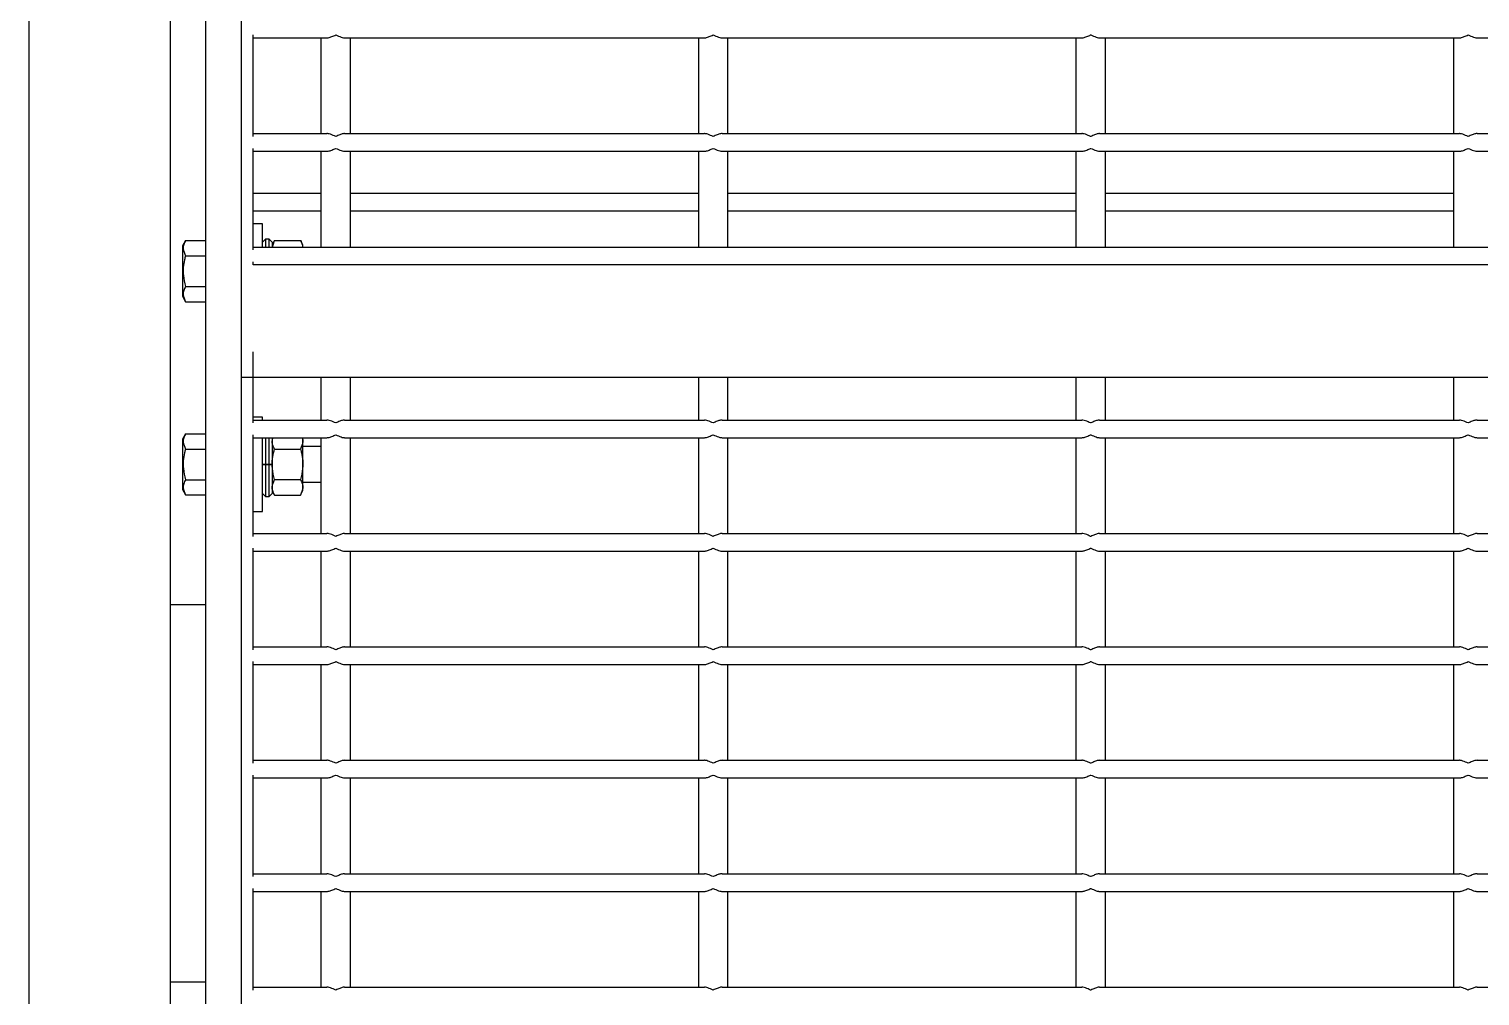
# Model space of a CAD drawing. Header units: millimetres. Extents: x 1293 to 41893, y 1011 to 26911.
# Drawn here: x 13086.5 to 13346.9, y 12142.1 to 12315.6 of the extents above; entities that cross this region are included whole.
import ezdxf

# ---------------------------------------------------------------- set-up
doc = ezdxf.new("R2010")
doc.units = ezdxf.units.MM
doc.header["$LTSCALE"] = 50

msp = doc.modelspace()

# ---------------------------------------------------------------- linework, layer by layer
at = {"color": 7, "linetype": 'Continuous', "lineweight": 25}
for p, q in [((13118.2601497, 11156.0549012), (13118.2601497, 13206.5065398)), ((13124.6101497, 11156.0549012), (13124.6101497, 13206.5065398)), ((13086.5101497, 11155.9260983), (13086.5101497, 13202.969236)), ((13111.9101497, 11155.9260983), (13111.9101497, 13202.969236)), ((13126.7301497, 12296.3462633), (13126.7301497, 12314.5895967)), ((13126.7301497, 12314.06043), (13139.9593163, 12314.06043)), ((13138.900983, 12314.06043), (13138.900983, 12296.87543)), ((13143.1343163, 12314.06043), (13207.6926497, 12314.06043)), ((13144.1926497, 12296.87543), (13144.1926497, 12314.06043)), ((13206.6343163, 12314.06043), (13206.6343163, 12296.87543)), ((13210.8676497, 12314.06043), (13275.425983, 12314.06043)), ((13211.925983, 12296.87543), (13211.925983, 12314.06043)), ((13274.3676497, 12314.06043), (13274.3676497, 12296.87543)), ((13278.600983, 12314.06043), (13343.1593163, 12314.06043)), ((13279.6593163, 12296.87543), (13279.6593163, 12314.06043)), ((13342.100983, 12314.06043), (13342.100983, 12296.87543)), ((13346.3343163, 12314.06043), (13410.8926497, 12314.06043)), ((13126.7301497, 12296.87543), (13139.9593163, 12296.87543)), ((13143.1343163, 12296.87543), (13207.6926497, 12296.87543)), ((13210.8676497, 12296.87543), (13275.425983, 12296.87543)), ((13278.600983, 12296.87543), (13343.1593163, 12296.87543)), ((13346.3343163, 12296.87543), (13410.8926497, 12296.87543)), ((13126.7301497, 12275.9862633), (13126.7301497, 12294.2295967)), ((13126.7301497, 12293.70043), (13139.9593163, 12293.70043)), ((13138.900983, 12293.70043), (13138.900983, 12276.51543)), ((13143.1343163, 12293.70043), (13207.6926497, 12293.70043)), ((13144.1926497, 12276.51543), (13144.1926497, 12293.70043)), ((13206.6343163, 12293.70043), (13206.6343163, 12276.51543)), ((13210.8676497, 12293.70043), (13275.425983, 12293.70043)), ((13211.925983, 12276.51543), (13211.925983, 12293.70043)), ((13274.3676497, 12293.70043), (13274.3676497, 12276.51543)), ((13278.600983, 12293.70043), (13343.1593163, 12293.70043)), ((13279.6593163, 12276.51543), (13279.6593163, 12293.70043)), ((13342.100983, 12293.70043), (13342.100983, 12276.51543)), ((13346.3343163, 12293.70043), (13410.8926497, 12293.70043)), ((13126.7301497, 12286.1865414), (13138.900983, 12286.1865414)), ((13144.1926497, 12286.1865414), (13206.6343163, 12286.1865414)), ((13211.925983, 12286.1865414), (13274.3676497, 12286.1865414)), ((13279.6593163, 12286.1865414), (13342.100983, 12286.1865414)), ((13126.7301497, 12283.0115414), (13138.900983, 12283.0115414)), ((13144.1926497, 12283.0115414), (13206.6343163, 12283.0115414)), ((13211.925983, 12283.0115414), (13274.3676497, 12283.0115414)), ((13279.6593163, 12283.0115414), (13342.100983, 12283.0115414)), ((13128.4201497, 12280.6487633), (13126.7301497, 12280.6487633)), ((13128.4201497, 12276.51543), (13128.4201497, 12280.6487633)), ((13114.5938513, 12277.681358), (13114.0268163, 12276.6992246)), ((13114.0268163, 12276.6992246), (13114.0268163, 12267.6649687)), ((13114.5938513, 12277.681358), (13118.2601497, 12277.681358)), ((13126.7301497, 12276.51543), (13630.4968163, 12276.51543)), ((13128.9493163, 12277.93543), (13128.4201497, 12277.4062633)), ((13129.5843163, 12277.93543), (13128.9493163, 12277.93543)), ((13128.9493163, 12277.93543), (13128.9493163, 12276.51543)), ((13130.113483, 12277.4062633), (13129.5843163, 12277.93543)), ((13129.5843163, 12276.51543), (13129.5843163, 12277.93543)), ((13130.5660802, 12277.68543), (13130.113483, 12276.9015087)), ((13130.113483, 12277.4062633), (13130.113483, 12276.51543)), ((13130.1780255, 12276.51543), (13130.5660802, 12277.68543)), ((13130.5660802, 12277.68543), (13135.2171358, 12277.68543)), ((13135.669733, 12276.9015087), (13135.2171358, 12277.68543)), ((13135.669733, 12276.51543), (13135.669733, 12276.9015087)), ((13114.5938513, 12274.9317273), (13118.2601497, 12274.9317273)), ((13126.7301497, 12273.34043), (13126.7301497, 12273.8695967)), ((13630.4968163, 12273.34043), (13126.7301497, 12273.34043)), ((13114.5938513, 12269.432466), (13118.2601497, 12269.432466)), ((13114.0268163, 12267.6649687), (13114.5938513, 12266.6828353)), ((13114.5938513, 12266.6828353), (13118.2601497, 12266.6828353)), ((13126.7301497, 12244.9373747), (13126.7301497, 12257.68343)), ((13124.6101497, 12253.1287633), (13632.6168163, 12253.1287633)), ((13138.900983, 12253.1287633), (13138.900983, 12245.4665414)), ((13144.1926497, 12245.4665414), (13144.1926497, 12253.1287633)), ((13206.6343163, 12253.1287633), (13206.6343163, 12245.4665414)), ((13211.925983, 12245.4665414), (13211.925983, 12253.1287633)), ((13274.3676497, 12253.1287633), (13274.3676497, 12245.4665414)), ((13279.6593163, 12245.4665414), (13279.6593163, 12253.1287633)), ((13342.100983, 12253.1287633), (13342.100983, 12245.4665414)), ((13128.4201497, 12245.973208), (13126.7301497, 12245.973208)), ((13126.7301497, 12245.4665414), (13139.9593163, 12245.4665414)), ((13128.4201497, 12245.4665414), (13128.4201497, 12245.973208)), ((13143.1343163, 12245.4665414), (13207.6926497, 12245.4665414)), ((13210.8676497, 12245.4665414), (13275.425983, 12245.4665414)), ((13278.600983, 12245.4665414), (13343.1593163, 12245.4665414)), ((13346.3343163, 12245.4665414), (13410.8926497, 12245.4665414)), ((13114.5938513, 12243.0058027), (13114.0268163, 12242.0236694)), ((13114.0268163, 12242.0236694), (13114.0268163, 12232.9894134)), ((13114.5938513, 12243.0058027), (13118.2601497, 12243.0058027)), ((13126.7301497, 12224.5773747), (13126.7301497, 12242.820708)), ((13126.7301497, 12242.2915414), (13139.9593163, 12242.2915414)), ((13128.4201497, 12229.0398747), (13128.4201497, 12242.2915414)), ((13128.9493163, 12242.2915414), (13128.9493163, 12237.5065414)), ((13129.5843163, 12237.5065414), (13129.5843163, 12242.2915414)), ((13130.1513503, 12242.2915414), (13130.113483, 12242.2259534)), ((13130.113483, 12242.2915414), (13130.113483, 12237.5065414)), ((13135.669733, 12242.2259534), (13135.6318657, 12242.2915414)), ((13135.669733, 12232.7871294), (13135.669733, 12242.2259534)), ((13138.900983, 12242.2915414), (13138.900983, 12225.1065414)), ((13143.1343163, 12242.2915414), (13207.6926497, 12242.2915414)), ((13144.1926497, 12225.1065414), (13144.1926497, 12242.2915414)), ((13206.6343163, 12242.2915414), (13206.6343163, 12225.1065414)), ((13210.8676497, 12242.2915414), (13275.425983, 12242.2915414)), ((13211.925983, 12225.1065414), (13211.925983, 12242.2915414)), ((13274.3676497, 12242.2915414), (13274.3676497, 12225.1065414)), ((13278.600983, 12242.2915414), (13343.1593163, 12242.2915414)), ((13279.6593163, 12225.1065414), (13279.6593163, 12242.2915414)), ((13342.100983, 12242.2915414), (13342.100983, 12225.1065414)), ((13346.3343163, 12242.2915414), (13410.8926497, 12242.2915414)), ((13114.5938513, 12240.256172), (13118.2601497, 12240.256172)), ((13130.562557, 12240.252109), (13135.220659, 12240.252109)), ((13138.900983, 12240.6815414), (13135.669733, 12240.6815414)), ((13130.113483, 12237.5065414), (13128.4201497, 12237.5065414)), ((13128.9493163, 12237.4804521), (13128.4201497, 12237.4762855)), ((13128.4201497, 12237.4654062), (13128.9493163, 12237.4612395)), ((13128.9493163, 12237.4804521), (13129.5843163, 12237.4804521)), ((13128.9493163, 12237.4612395), (13128.9493163, 12231.753208)), ((13129.5843163, 12237.4612395), (13128.9493163, 12237.4612395)), ((13130.113483, 12237.4762855), (13129.5843163, 12237.4804521)), ((13129.5843163, 12237.4612395), (13130.113483, 12237.4654062)), ((13129.5843163, 12231.753208), (13129.5843163, 12237.4612395)), ((13130.113483, 12237.4693806), (13130.113483, 12232.2823747)), ((13114.5938513, 12234.7569107), (13118.2601497, 12234.7569107)), ((13130.562557, 12234.7609737), (13135.220659, 12234.7609737)), ((13135.669733, 12234.3315414), (13138.900983, 12234.3315414)), ((13114.0268163, 12232.9894134), (13114.5938513, 12232.0072801)), ((13114.5938513, 12232.0072801), (13118.2601497, 12232.0072801)), ((13128.4201497, 12232.2823747), (13128.9493163, 12231.753208)), ((13128.9493163, 12231.753208), (13129.5843163, 12231.753208)), ((13129.5843163, 12231.753208), (13130.113483, 12232.2823747)), ((13130.113483, 12232.7871294), (13130.5660802, 12232.003208)), ((13130.5660802, 12232.003208), (13135.2171358, 12232.003208)), ((13135.2171358, 12232.003208), (13135.669733, 12232.7871294)), ((13126.7301497, 12229.0398747), (13128.4201497, 12229.0398747)), ((13126.7301497, 12225.1065414), (13139.9593163, 12225.1065414)), ((13143.1343163, 12225.1065414), (13207.6926497, 12225.1065414)), ((13210.8676497, 12225.1065414), (13275.425983, 12225.1065414)), ((13278.600983, 12225.1065414), (13343.1593163, 12225.1065414)), ((13346.3343163, 12225.1065414), (13410.8926497, 12225.1065414)), ((13126.7301497, 12204.2173747), (13126.7301497, 12222.460708)), ((13126.7301497, 12221.9315414), (13139.9593163, 12221.9315414)), ((13138.900983, 12221.9315414), (13138.900983, 12204.7465414)), ((13143.1343163, 12221.9315414), (13207.6926497, 12221.9315414)), ((13144.1926497, 12204.7465414), (13144.1926497, 12221.9315414)), ((13206.6343163, 12221.9315414), (13206.6343163, 12204.7465414)), ((13210.8676497, 12221.9315414), (13275.425983, 12221.9315414)), ((13211.925983, 12204.7465414), (13211.925983, 12221.9315414)), ((13274.3676497, 12221.9315414), (13274.3676497, 12204.7465414)), ((13278.600983, 12221.9315414), (13343.1593163, 12221.9315414)), ((13279.6593163, 12204.7465414), (13279.6593163, 12221.9315414)), ((13342.100983, 12221.9315414), (13342.100983, 12204.7465414)), ((13346.3343163, 12221.9315414), (13410.8926497, 12221.9315414)), ((13118.2601497, 12212.3065414), (13111.9101497, 12212.3065414)), ((13126.7301497, 12204.7465414), (13139.9593163, 12204.7465414)), ((13143.1343163, 12204.7465414), (13207.6926497, 12204.7465414)), ((13210.8676497, 12204.7465414), (13275.425983, 12204.7465414)), ((13278.600983, 12204.7465414), (13343.1593163, 12204.7465414)), ((13346.3343163, 12204.7465414), (13410.8926497, 12204.7465414)), ((13126.7301497, 12183.8573747), (13126.7301497, 12202.100708)), ((13126.7301497, 12201.5715414), (13139.9593163, 12201.5715414)), ((13138.900983, 12201.5715414), (13138.900983, 12184.3865414)), ((13143.1343163, 12201.5715414), (13207.6926497, 12201.5715414)), ((13144.1926497, 12184.3865414), (13144.1926497, 12201.5715414)), ((13206.6343163, 12201.5715414), (13206.6343163, 12184.3865414)), ((13210.8676497, 12201.5715414), (13275.425983, 12201.5715414)), ((13211.925983, 12184.3865414), (13211.925983, 12201.5715414)), ((13274.3676497, 12201.5715414), (13274.3676497, 12184.3865414)), ((13278.600983, 12201.5715414), (13343.1593163, 12201.5715414)), ((13279.6593163, 12184.3865414), (13279.6593163, 12201.5715414)), ((13342.100983, 12201.5715414), (13342.100983, 12184.3865414)), ((13346.3343163, 12201.5715414), (13410.8926497, 12201.5715414)), ((13126.7301497, 12184.3865414), (13139.9593163, 12184.3865414)), ((13143.1343163, 12184.3865414), (13207.6926497, 12184.3865414)), ((13210.8676497, 12184.3865414), (13275.425983, 12184.3865414)), ((13278.600983, 12184.3865414), (13343.1593163, 12184.3865414)), ((13346.3343163, 12184.3865414), (13410.8926497, 12184.3865414)), ((13126.7301497, 12163.4973747), (13126.7301497, 12181.740708)), ((13126.7301497, 12181.2115414), (13139.9593163, 12181.2115414)), ((13138.900983, 12181.2115414), (13138.900983, 12164.0265414)), ((13143.1343163, 12181.2115414), (13207.6926497, 12181.2115414)), ((13144.1926497, 12164.0265414), (13144.1926497, 12181.2115414)), ((13206.6343163, 12181.2115414), (13206.6343163, 12164.0265414)), ((13210.8676497, 12181.2115414), (13275.425983, 12181.2115414)), ((13211.925983, 12164.0265414), (13211.925983, 12181.2115414)), ((13274.3676497, 12181.2115414), (13274.3676497, 12164.0265414)), ((13278.600983, 12181.2115414), (13343.1593163, 12181.2115414)), ((13279.6593163, 12164.0265414), (13279.6593163, 12181.2115414)), ((13342.100983, 12181.2115414), (13342.100983, 12164.0265414)), ((13346.3343163, 12181.2115414), (13410.8926497, 12181.2115414)), ((13126.7301497, 12164.0265414), (13139.9593163, 12164.0265414)), ((13143.1343163, 12164.0265414), (13207.6926497, 12164.0265414)), ((13210.8676497, 12164.0265414), (13275.425983, 12164.0265414)), ((13278.600983, 12164.0265414), (13343.1593163, 12164.0265414)), ((13346.3343163, 12164.0265414), (13410.8926497, 12164.0265414)), ((13126.7301497, 12143.1373747), (13126.7301497, 12161.380708)), ((13126.7301497, 12160.8515414), (13139.9593163, 12160.8515414)), ((13138.900983, 12160.8515414), (13138.900983, 12143.6665414)), ((13143.1343163, 12160.8515414), (13207.6926497, 12160.8515414)), ((13144.1926497, 12143.6665414), (13144.1926497, 12160.8515414)), ((13206.6343163, 12160.8515414), (13206.6343163, 12143.6665414)), ((13210.8676497, 12160.8515414), (13275.425983, 12160.8515414)), ((13211.925983, 12143.6665414), (13211.925983, 12160.8515414)), ((13274.3676497, 12160.8515414), (13274.3676497, 12143.6665414)), ((13278.600983, 12160.8515414), (13343.1593163, 12160.8515414)), ((13279.6593163, 12143.6665414), (13279.6593163, 12160.8515414)), ((13342.100983, 12160.8515414), (13342.100983, 12143.6665414)), ((13346.3343163, 12160.8515414), (13410.8926497, 12160.8515414)), ((13118.2601497, 12144.573208), (13111.9101497, 12144.573208)), ((13126.7301497, 12143.6665414), (13139.9593163, 12143.6665414)), ((13143.1343163, 12143.6665414), (13207.6926497, 12143.6665414)), ((13210.8676497, 12143.6665414), (13275.425983, 12143.6665414)), ((13278.600983, 12143.6665414), (13343.1593163, 12143.6665414)), ((13346.3343163, 12143.6665414), (13410.8926497, 12143.6665414))]:
    msp.add_line(p, q, dxfattribs=at)
for points, knots in [([(13139.9593163, 12314.06043), (13140.0438516, 12314.0669914), (13140.3210863, 12314.0885097), (13140.8561457, 12314.2833171), (13141.3074794, 12314.4825574), (13141.5442604, 12314.5884536), (13141.5468163, 12314.5895967)], [0, 0, 0, 0, 0.1723614537, 0.5652622383, 0.9953071929, 1, 1, 1, 1]), ([(13141.5468163, 12314.5895967), (13141.5493722, 12314.5884536), (13141.8693106, 12314.4453727), (13142.3448262, 12314.2331021), (13142.8674681, 12314.0767575), (13143.0682235, 12314.064474), (13143.1343163, 12314.06043)], [0, 0, 0, 0, 0.00469712726, 0.5879730072, 0.8643521995, 1, 1, 1, 1]), ([(13207.6926497, 12314.06043), (13207.7771849, 12314.0669914), (13208.0544196, 12314.0885097), (13208.5894791, 12314.2833171), (13209.0408128, 12314.4825574), (13209.2775937, 12314.5884536), (13209.2801497, 12314.5895967)], [0, 0, 0, 0, 0.1723614537, 0.5652622384, 0.9953071929, 1, 1, 1, 1]), ([(13209.2801497, 12314.5895967), (13209.2827055, 12314.5884536), (13209.6026439, 12314.4453727), (13210.0781596, 12314.2331021), (13210.6008014, 12314.0767575), (13210.8015568, 12314.064474), (13210.8676497, 12314.06043)], [0, 0, 0, 0, 0.0046971273, 0.5879730073, 0.8643521995, 1, 1, 1, 1]), ([(13275.425983, 12314.06043), (13275.5105182, 12314.0669914), (13275.787753, 12314.0885097), (13276.3228124, 12314.2833171), (13276.7741461, 12314.4825574), (13277.010927, 12314.5884536), (13277.013483, 12314.5895967)], [0, 0, 0, 0, 0.1723614537, 0.5652622384, 0.9953071929, 1, 1, 1, 1]), ([(13277.013483, 12314.5895967), (13277.0160389, 12314.5884536), (13277.3359773, 12314.4453727), (13277.8114929, 12314.2331021), (13278.3341348, 12314.0767575), (13278.5348902, 12314.064474), (13278.600983, 12314.06043)], [0, 0, 0, 0, 0.00469712726, 0.58797300735, 0.86435219951, 1, 1, 1, 1]), ([(13343.1593163, 12314.06043), (13343.2438516, 12314.0669914), (13343.5210863, 12314.0885097), (13344.0561457, 12314.2833171), (13344.5074794, 12314.4825574), (13344.7442604, 12314.5884536), (13344.7468163, 12314.5895967)], [0, 0, 0, 0, 0.1723614537, 0.5652622384, 0.9953071929, 1, 1, 1, 1]), ([(13344.7468163, 12314.5895967), (13344.7493722, 12314.5884536), (13345.0693106, 12314.4453727), (13345.5448262, 12314.2331021), (13346.0674681, 12314.0767575), (13346.2682235, 12314.064474), (13346.3343163, 12314.06043)], [0, 0, 0, 0, 0.0046971273, 0.5879730074, 0.8643521995, 1, 1, 1, 1]), ([(13141.5468163, 12296.3462633), (13141.5442604, 12296.3474064), (13141.2243221, 12296.4904872), (13140.7488064, 12296.7027579), (13140.2261645, 12296.8591025), (13140.0254092, 12296.871386), (13139.9593163, 12296.87543)], [0, 0, 0, 0, 0.0046971273, 0.5879730072, 0.8643521995, 1, 1, 1, 1]), ([(13143.1343163, 12296.87543), (13143.0497811, 12296.8688686), (13142.7725464, 12296.8473503), (13142.2374869, 12296.6525429), (13141.7861532, 12296.4533026), (13141.5493723, 12296.3474064), (13141.5468163, 12296.3462633)], [0, 0, 0, 0, 0.1723614537, 0.5652622383, 0.9953071929, 1, 1, 1, 1]), ([(13209.2801497, 12296.3462633), (13209.2775938, 12296.3474064), (13208.9576554, 12296.4904872), (13208.4821398, 12296.7027579), (13207.9594979, 12296.8591025), (13207.7587425, 12296.871386), (13207.6926497, 12296.87543)], [0, 0, 0, 0, 0.0046971273, 0.5879730072, 0.8643521995, 1, 1, 1, 1]), ([(13210.8676497, 12296.87543), (13210.7831144, 12296.8688686), (13210.5058797, 12296.8473503), (13209.9708202, 12296.6525429), (13209.5194866, 12296.4533026), (13209.2827056, 12296.3474064), (13209.2801497, 12296.3462633)], [0, 0, 0, 0, 0.1723614537, 0.5652622383, 0.9953071929, 1, 1, 1, 1]), ([(13277.013483, 12296.3462633), (13277.0109271, 12296.3474064), (13276.6909887, 12296.4904872), (13276.2154731, 12296.7027579), (13275.6928312, 12296.8591025), (13275.4920758, 12296.871386), (13275.425983, 12296.87543)], [0, 0, 0, 0, 0.0046971273, 0.5879730073, 0.8643521995, 1, 1, 1, 1]), ([(13278.600983, 12296.87543), (13278.5164478, 12296.8688686), (13278.239213, 12296.8473503), (13277.7041536, 12296.6525429), (13277.2528199, 12296.4533026), (13277.0160389, 12296.3474064), (13277.013483, 12296.3462633)], [0, 0, 0, 0, 0.1723614537, 0.5652622384, 0.9953071929, 1, 1, 1, 1]), ([(13344.7468163, 12296.3462633), (13344.7442604, 12296.3474064), (13344.4243221, 12296.4904872), (13343.9488064, 12296.7027579), (13343.4261645, 12296.8591025), (13343.2254092, 12296.871386), (13343.1593163, 12296.87543)], [0, 0, 0, 0, 0.0046971273, 0.5879730074, 0.8643521995, 1, 1, 1, 1]), ([(13346.3343163, 12296.87543), (13346.2497811, 12296.8688686), (13345.9725464, 12296.8473503), (13345.4374869, 12296.6525429), (13344.9861532, 12296.4533026), (13344.7493723, 12296.3474064), (13344.7468163, 12296.3462633)], [0, 0, 0, 0, 0.1723614537, 0.5652622384, 0.9953071929, 1, 1, 1, 1]), ([(13139.9593163, 12293.70043), (13140.0438516, 12293.7069914), (13140.3210863, 12293.7285097), (13140.8561457, 12293.9233171), (13141.3074794, 12294.1225574), (13141.5442604, 12294.2284536), (13141.5468163, 12294.2295967)], [0, 0, 0, 0, 0.17236145366, 0.56526223833, 0.99530719289, 1, 1, 1, 1]), ([(13141.5468163, 12294.2295967), (13141.5493722, 12294.2284536), (13141.8693106, 12294.0853727), (13142.3448262, 12293.8731021), (13142.8674681, 12293.7167575), (13143.0682235, 12293.704474), (13143.1343163, 12293.70043)], [0, 0, 0, 0, 0.0046971273, 0.5879730072, 0.8643521995, 1, 1, 1, 1]), ([(13207.6926497, 12293.70043), (13207.7771849, 12293.7069914), (13208.0544196, 12293.7285097), (13208.5894791, 12293.9233171), (13209.0408128, 12294.1225574), (13209.2775937, 12294.2284536), (13209.2801497, 12294.2295967)], [0, 0, 0, 0, 0.1723614537, 0.5652622384, 0.9953071929, 1, 1, 1, 1]), ([(13209.2801497, 12294.2295967), (13209.2827055, 12294.2284536), (13209.6026439, 12294.0853727), (13210.0781596, 12293.8731021), (13210.6008014, 12293.7167575), (13210.8015568, 12293.704474), (13210.8676497, 12293.70043)], [0, 0, 0, 0, 0.0046971273, 0.5879730073, 0.8643521995, 1, 1, 1, 1]), ([(13275.425983, 12293.70043), (13275.5105182, 12293.7069914), (13275.787753, 12293.7285097), (13276.3228124, 12293.9233171), (13276.7741461, 12294.1225574), (13277.010927, 12294.2284536), (13277.013483, 12294.2295967)], [0, 0, 0, 0, 0.1723614537, 0.5652622384, 0.9953071929, 1, 1, 1, 1]), ([(13277.013483, 12294.2295967), (13277.0160389, 12294.2284536), (13277.3359773, 12294.0853727), (13277.8114929, 12293.8731021), (13278.3341348, 12293.7167575), (13278.5348902, 12293.704474), (13278.600983, 12293.70043)], [0, 0, 0, 0, 0.0046971273, 0.5879730074, 0.8643521995, 1, 1, 1, 1]), ([(13343.1593163, 12293.70043), (13343.2438516, 12293.7069914), (13343.5210863, 12293.7285097), (13344.0561457, 12293.9233171), (13344.5074794, 12294.1225574), (13344.7442604, 12294.2284536), (13344.7468163, 12294.2295967)], [0, 0, 0, 0, 0.1723614537, 0.5652622384, 0.9953071929, 1, 1, 1, 1]), ([(13344.7468163, 12294.2295967), (13344.7493722, 12294.2284536), (13345.0693106, 12294.0853727), (13345.5448262, 12293.8731021), (13346.0674681, 12293.7167575), (13346.2682235, 12293.704474), (13346.3343163, 12293.70043)], [0, 0, 0, 0, 0.0046971273, 0.5879730074, 0.8643521995, 1, 1, 1, 1]), ([(13114.5938513, 12277.681358), (13114.4719416, 12277.4428521), (13114.2254787, 12276.9606685), (13114.0887073, 12276.024864), (13114.3982515, 12275.3550072), (13114.5938513, 12274.9317273)], [0, 0, 0, 0, 0.2648633469, 0.5354700776, 1, 1, 1, 1]), ([(13135.2171358, 12277.68543), (13135.3487502, 12277.4464151), (13135.5601683, 12277.0624746), (13135.5902766, 12276.6653371), (13135.6016416, 12276.51543)], [0, 0, 0, 0, 0.62253099059, 1, 1, 1, 1]), ([(13114.5938513, 12274.9317273), (13114.5295797, 12274.6957009), (13114.3434158, 12274.0120459), (13114.157634, 12272.8391568), (13114.1558616, 12271.2130857), (13114.4318325, 12270.0911433), (13114.5938513, 12269.432466)], [0, 0, 0, 0, 0.1315464599, 0.3810267709, 0.6366091688, 1, 1, 1, 1]), ([(13114.5938513, 12269.432466), (13114.4719416, 12269.1939601), (13114.2254787, 12268.7117766), (13114.0887073, 12267.775972), (13114.3982515, 12267.1061152), (13114.5938513, 12266.6828353)], [0, 0, 0, 0, 0.2648633469, 0.5354700776, 1, 1, 1, 1]), ([(13141.5468163, 12244.9373747), (13141.5442604, 12244.9385177), (13141.2243221, 12245.0815986), (13140.7488064, 12245.2938693), (13140.2261645, 12245.4502138), (13140.0254092, 12245.4624974), (13139.9593163, 12245.4665414)], [0, 0, 0, 0, 0.0046971273, 0.5879730072, 0.8643521995, 1, 1, 1, 1]), ([(13143.1343163, 12245.4665414), (13143.0497811, 12245.4599799), (13142.7725464, 12245.4384616), (13142.2374869, 12245.2436542), (13141.7861532, 12245.044414), (13141.5493723, 12244.9385178), (13141.5468163, 12244.9373747)], [0, 0, 0, 0, 0.17236145365, 0.56526223831, 0.99530719289, 1, 1, 1, 1]), ([(13209.2801497, 12244.9373747), (13209.2775938, 12244.9385177), (13208.9576554, 12245.0815986), (13208.4821398, 12245.2938693), (13207.9594979, 12245.4502138), (13207.7587425, 12245.4624974), (13207.6926497, 12245.4665414)], [0, 0, 0, 0, 0.0046971273, 0.5879730072, 0.8643521995, 1, 1, 1, 1]), ([(13210.8676497, 12245.4665414), (13210.7831144, 12245.4599799), (13210.5058797, 12245.4384616), (13209.9708202, 12245.2436542), (13209.5194866, 12245.044414), (13209.2827056, 12244.9385178), (13209.2801497, 12244.9373747)], [0, 0, 0, 0, 0.1723614537, 0.5652622383, 0.9953071929, 1, 1, 1, 1]), ([(13277.013483, 12244.9373747), (13277.0109271, 12244.9385177), (13276.6909887, 12245.0815986), (13276.2154731, 12245.2938693), (13275.6928312, 12245.4502138), (13275.4920758, 12245.4624974), (13275.425983, 12245.4665414)], [0, 0, 0, 0, 0.0046971273, 0.5879730073, 0.8643521995, 1, 1, 1, 1]), ([(13278.600983, 12245.4665414), (13278.5164478, 12245.4599799), (13278.239213, 12245.4384616), (13277.7041536, 12245.2436542), (13277.2528199, 12245.044414), (13277.0160389, 12244.9385178), (13277.013483, 12244.9373747)], [0, 0, 0, 0, 0.17236145369, 0.56526223838, 0.99530719289, 1, 1, 1, 1]), ([(13344.7468163, 12244.9373747), (13344.7442604, 12244.9385177), (13344.4243221, 12245.0815986), (13343.9488064, 12245.2938693), (13343.4261645, 12245.4502138), (13343.2254092, 12245.4624974), (13343.1593163, 12245.4665414)], [0, 0, 0, 0, 0.0046971273, 0.5879730074, 0.8643521995, 1, 1, 1, 1]), ([(13346.3343163, 12245.4665414), (13346.2497811, 12245.4599799), (13345.9725464, 12245.4384616), (13345.4374869, 12245.2436542), (13344.9861532, 12245.044414), (13344.7493723, 12244.9385178), (13344.7468163, 12244.9373747)], [0, 0, 0, 0, 0.1723614537, 0.5652622384, 0.9953071929, 1, 1, 1, 1]), ([(13114.5938513, 12243.0058027), (13114.4719416, 12242.7672968), (13114.2254787, 12242.2851133), (13114.0887073, 12241.3493087), (13114.3982515, 12240.6794519), (13114.5938513, 12240.256172)], [0, 0, 0, 0, 0.2648633469, 0.5354700776, 1, 1, 1, 1]), ([(13130.562557, 12240.252109), (13130.4434934, 12240.490959), (13130.2027821, 12240.973843), (13130.0647162, 12241.6695772), (13130.2486091, 12242.1042742), (13130.3278301, 12242.2915414)], [0, 0, 0, 0, 0.3577842349, 0.7233338549, 1, 1, 1, 1]), ([(13135.5399937, 12242.2915414), (13135.5405677, 12242.2902662), (13135.6518338, 12242.0430784), (13135.7032409, 12241.3462407), (13135.4075268, 12240.6757842), (13135.220659, 12240.252109)], [0, 0, 0, 0, 0.0019050038, 0.3692833919, 1, 1, 1, 1]), ([(13139.9593163, 12242.2915414), (13140.0438516, 12242.2981028), (13140.3210863, 12242.3196211), (13140.8561457, 12242.5144285), (13141.3074794, 12242.7136688), (13141.5442604, 12242.8195649), (13141.5468163, 12242.820708)], [0, 0, 0, 0, 0.1723614537, 0.5652622383, 0.9953071929, 1, 1, 1, 1]), ([(13141.5468163, 12242.820708), (13141.5493722, 12242.819565), (13141.8693106, 12242.6764841), (13142.3448262, 12242.4642135), (13142.8674681, 12242.3078689), (13143.0682235, 12242.2955854), (13143.1343163, 12242.2915414)], [0, 0, 0, 0, 0.0046971273, 0.5879730072, 0.8643521995, 1, 1, 1, 1]), ([(13207.6926497, 12242.2915414), (13207.7771849, 12242.2981028), (13208.0544196, 12242.3196211), (13208.5894791, 12242.5144285), (13209.0408128, 12242.7136688), (13209.2775937, 12242.8195649), (13209.2801497, 12242.820708)], [0, 0, 0, 0, 0.1723614537, 0.5652622384, 0.9953071929, 1, 1, 1, 1]), ([(13209.2801497, 12242.820708), (13209.2827055, 12242.819565), (13209.6026439, 12242.6764841), (13210.0781596, 12242.4642135), (13210.6008014, 12242.3078689), (13210.8015568, 12242.2955854), (13210.8676497, 12242.2915414)], [0, 0, 0, 0, 0.0046971273, 0.5879730073, 0.8643521995, 1, 1, 1, 1]), ([(13275.425983, 12242.2915414), (13275.5105182, 12242.2981028), (13275.787753, 12242.3196211), (13276.3228124, 12242.5144285), (13276.7741461, 12242.7136688), (13277.010927, 12242.8195649), (13277.013483, 12242.820708)], [0, 0, 0, 0, 0.1723614537, 0.5652622384, 0.9953071929, 1, 1, 1, 1]), ([(13277.013483, 12242.820708), (13277.0160389, 12242.819565), (13277.3359773, 12242.6764841), (13277.8114929, 12242.4642135), (13278.3341348, 12242.3078689), (13278.5348902, 12242.2955854), (13278.600983, 12242.2915414)], [0, 0, 0, 0, 0.0046971273, 0.5879730074, 0.8643521995, 1, 1, 1, 1]), ([(13343.1593163, 12242.2915414), (13343.2438516, 12242.2981028), (13343.5210863, 12242.3196211), (13344.0561457, 12242.5144285), (13344.5074794, 12242.7136688), (13344.7442604, 12242.8195649), (13344.7468163, 12242.820708)], [0, 0, 0, 0, 0.1723614537, 0.5652622384, 0.9953071929, 1, 1, 1, 1]), ([(13344.7468163, 12242.820708), (13344.7493722, 12242.819565), (13345.0693106, 12242.6764841), (13345.5448262, 12242.4642135), (13346.0674681, 12242.3078689), (13346.2682235, 12242.2955854), (13346.3343163, 12242.2915414)], [0, 0, 0, 0, 0.0046971273, 0.5879730074, 0.8643521995, 1, 1, 1, 1]), ([(13114.5938513, 12240.256172), (13114.5295797, 12240.0201456), (13114.3434158, 12239.3364906), (13114.157634, 12238.1636015), (13114.1558616, 12236.5375304), (13114.4318325, 12235.415588), (13114.5938513, 12234.7569107)], [0, 0, 0, 0, 0.1315464599, 0.3810267709, 0.6366091688, 1, 1, 1, 1]), ([(13130.562557, 12234.7609737), (13130.4000796, 12235.4231083), (13130.1266063, 12236.5375782), (13130.1276757, 12238.167853), (13130.3126613, 12239.3348196), (13130.5002283, 12240.0233196), (13130.562557, 12240.252109)], [0, 0, 0, 0, 0.365780177, 0.6156618098, 0.8722839524, 1, 1, 1, 1]), ([(13135.220659, 12240.252109), (13135.2829894, 12240.023316), (13135.467425, 12239.3463168), (13135.6544279, 12238.1800169), (13135.6594288, 12236.5491988), (13135.383124, 12235.4231067), (13135.220659, 12234.7609737)], [0, 0, 0, 0, 0.1277165798, 0.3779136182, 0.6342182989, 1, 1, 1, 1]), ([(13114.5938513, 12234.7569107), (13114.4719416, 12234.5184049), (13114.2254787, 12234.0362213), (13114.0887073, 12233.1004167), (13114.3982515, 12232.4305599), (13114.5938513, 12232.0072801)], [0, 0, 0, 0, 0.2648633469, 0.5354700776, 1, 1, 1, 1]), ([(13130.5660802, 12232.003208), (13130.4437711, 12232.2423762), (13130.1965057, 12232.7258891), (13130.057968, 12233.6644232), (13130.3671675, 12234.3363619), (13130.562557, 12234.7609737)], [0, 0, 0, 0, 0.2648580026, 0.535448761, 1, 1, 1, 1]), ([(13135.220659, 12234.7609737), (13135.3423698, 12234.5220061), (13135.588433, 12234.0388842), (13135.7244648, 12233.1002662), (13135.4136872, 12232.4282345), (13135.2171358, 12232.003208)], [0, 0, 0, 0, 0.2645663682, 0.5348749116, 1, 1, 1, 1]), ([(13141.5468163, 12224.5773747), (13141.5442604, 12224.5785177), (13141.2243221, 12224.7215986), (13140.7488064, 12224.9338693), (13140.2261645, 12225.0902138), (13140.0254092, 12225.1024974), (13139.9593163, 12225.1065414)], [0, 0, 0, 0, 0.0046971273, 0.5879730072, 0.8643521995, 1, 1, 1, 1]), ([(13143.1343163, 12225.1065414), (13143.0497811, 12225.0999799), (13142.7725464, 12225.0784616), (13142.2374869, 12224.8836542), (13141.7861532, 12224.684414), (13141.5493723, 12224.5785178), (13141.5468163, 12224.5773747)], [0, 0, 0, 0, 0.17236145365, 0.56526223831, 0.99530719289, 1, 1, 1, 1]), ([(13209.2801497, 12224.5773747), (13209.2775938, 12224.5785177), (13208.9576554, 12224.7215986), (13208.4821398, 12224.9338693), (13207.9594979, 12225.0902138), (13207.7587425, 12225.1024974), (13207.6926497, 12225.1065414)], [0, 0, 0, 0, 0.0046971273, 0.5879730072, 0.8643521995, 1, 1, 1, 1]), ([(13210.8676497, 12225.1065414), (13210.7831144, 12225.0999799), (13210.5058797, 12225.0784616), (13209.9708202, 12224.8836542), (13209.5194866, 12224.684414), (13209.2827056, 12224.5785178), (13209.2801497, 12224.5773747)], [0, 0, 0, 0, 0.1723614537, 0.5652622383, 0.9953071929, 1, 1, 1, 1]), ([(13277.013483, 12224.5773747), (13277.0109271, 12224.5785177), (13276.6909887, 12224.7215986), (13276.2154731, 12224.9338693), (13275.6928312, 12225.0902138), (13275.4920758, 12225.1024974), (13275.425983, 12225.1065414)], [0, 0, 0, 0, 0.0046971273, 0.5879730073, 0.8643521995, 1, 1, 1, 1]), ([(13278.600983, 12225.1065414), (13278.5164478, 12225.0999799), (13278.239213, 12225.0784616), (13277.7041536, 12224.8836542), (13277.2528199, 12224.684414), (13277.0160389, 12224.5785178), (13277.013483, 12224.5773747)], [0, 0, 0, 0, 0.17236145369, 0.56526223838, 0.99530719289, 1, 1, 1, 1]), ([(13344.7468163, 12224.5773747), (13344.7442604, 12224.5785177), (13344.4243221, 12224.7215986), (13343.9488064, 12224.9338693), (13343.4261645, 12225.0902138), (13343.2254092, 12225.1024974), (13343.1593163, 12225.1065414)], [0, 0, 0, 0, 0.0046971273, 0.5879730074, 0.8643521995, 1, 1, 1, 1]), ([(13346.3343163, 12225.1065414), (13346.2497811, 12225.0999799), (13345.9725464, 12225.0784616), (13345.4374869, 12224.8836542), (13344.9861532, 12224.684414), (13344.7493723, 12224.5785178), (13344.7468163, 12224.5773747)], [0, 0, 0, 0, 0.1723614537, 0.5652622384, 0.9953071929, 1, 1, 1, 1]), ([(13139.9593163, 12221.9315414), (13140.0438516, 12221.9381028), (13140.3210863, 12221.9596211), (13140.8561457, 12222.1544285), (13141.3074794, 12222.3536688), (13141.5442604, 12222.4595649), (13141.5468163, 12222.460708)], [0, 0, 0, 0, 0.1723614537, 0.5652622383, 0.9953071929, 1, 1, 1, 1]), ([(13141.5468163, 12222.460708), (13141.5493722, 12222.459565), (13141.8693106, 12222.3164841), (13142.3448262, 12222.1042135), (13142.8674681, 12221.9478689), (13143.0682235, 12221.9355854), (13143.1343163, 12221.9315414)], [0, 0, 0, 0, 0.0046971273, 0.5879730072, 0.8643521995, 1, 1, 1, 1]), ([(13207.6926497, 12221.9315414), (13207.7771849, 12221.9381028), (13208.0544196, 12221.9596211), (13208.5894791, 12222.1544285), (13209.0408128, 12222.3536688), (13209.2775937, 12222.4595649), (13209.2801497, 12222.460708)], [0, 0, 0, 0, 0.1723614537, 0.5652622384, 0.9953071929, 1, 1, 1, 1]), ([(13209.2801497, 12222.460708), (13209.2827055, 12222.459565), (13209.6026439, 12222.3164841), (13210.0781596, 12222.1042135), (13210.6008014, 12221.9478689), (13210.8015568, 12221.9355854), (13210.8676497, 12221.9315414)], [0, 0, 0, 0, 0.0046971273, 0.5879730073, 0.8643521995, 1, 1, 1, 1]), ([(13275.425983, 12221.9315414), (13275.5105182, 12221.9381028), (13275.787753, 12221.9596211), (13276.3228124, 12222.1544285), (13276.7741461, 12222.3536688), (13277.010927, 12222.4595649), (13277.013483, 12222.460708)], [0, 0, 0, 0, 0.1723614537, 0.5652622384, 0.9953071929, 1, 1, 1, 1]), ([(13277.013483, 12222.460708), (13277.0160389, 12222.459565), (13277.3359773, 12222.3164841), (13277.8114929, 12222.1042135), (13278.3341348, 12221.9478689), (13278.5348902, 12221.9355854), (13278.600983, 12221.9315414)], [0, 0, 0, 0, 0.00469712726, 0.58797300735, 0.86435219951, 1, 1, 1, 1]), ([(13343.1593163, 12221.9315414), (13343.2438516, 12221.9381028), (13343.5210863, 12221.9596211), (13344.0561457, 12222.1544285), (13344.5074794, 12222.3536688), (13344.7442604, 12222.4595649), (13344.7468163, 12222.460708)], [0, 0, 0, 0, 0.1723614537, 0.5652622384, 0.9953071929, 1, 1, 1, 1]), ([(13344.7468163, 12222.460708), (13344.7493722, 12222.459565), (13345.0693106, 12222.3164841), (13345.5448262, 12222.1042135), (13346.0674681, 12221.9478689), (13346.2682235, 12221.9355854), (13346.3343163, 12221.9315414)], [0, 0, 0, 0, 0.0046971273, 0.5879730074, 0.8643521995, 1, 1, 1, 1]), ([(13141.5468163, 12204.2173747), (13141.5442604, 12204.2185177), (13141.2243221, 12204.3615986), (13140.7488064, 12204.5738693), (13140.2261645, 12204.7302138), (13140.0254092, 12204.7424974), (13139.9593163, 12204.7465414)], [0, 0, 0, 0, 0.0046971273, 0.5879730072, 0.8643521995, 1, 1, 1, 1]), ([(13143.1343163, 12204.7465414), (13143.0497811, 12204.7399799), (13142.7725464, 12204.7184616), (13142.2374869, 12204.5236542), (13141.7861532, 12204.324414), (13141.5493723, 12204.2185178), (13141.5468163, 12204.2173747)], [0, 0, 0, 0, 0.1723614537, 0.5652622383, 0.9953071929, 1, 1, 1, 1]), ([(13209.2801497, 12204.2173747), (13209.2775938, 12204.2185177), (13208.9576554, 12204.3615986), (13208.4821398, 12204.5738693), (13207.9594979, 12204.7302138), (13207.7587425, 12204.7424974), (13207.6926497, 12204.7465414)], [0, 0, 0, 0, 0.0046971273, 0.5879730072, 0.8643521995, 1, 1, 1, 1]), ([(13210.8676497, 12204.7465414), (13210.7831144, 12204.7399799), (13210.5058797, 12204.7184616), (13209.9708202, 12204.5236542), (13209.5194866, 12204.324414), (13209.2827056, 12204.2185178), (13209.2801497, 12204.2173747)], [0, 0, 0, 0, 0.1723614537, 0.5652622383, 0.9953071929, 1, 1, 1, 1]), ([(13277.013483, 12204.2173747), (13277.0109271, 12204.2185177), (13276.6909887, 12204.3615986), (13276.2154731, 12204.5738693), (13275.6928312, 12204.7302138), (13275.4920758, 12204.7424974), (13275.425983, 12204.7465414)], [0, 0, 0, 0, 0.0046971273, 0.5879730073, 0.8643521995, 1, 1, 1, 1]), ([(13278.600983, 12204.7465414), (13278.5164478, 12204.7399799), (13278.239213, 12204.7184616), (13277.7041536, 12204.5236542), (13277.2528199, 12204.324414), (13277.0160389, 12204.2185178), (13277.013483, 12204.2173747)], [0, 0, 0, 0, 0.1723614537, 0.5652622384, 0.9953071929, 1, 1, 1, 1]), ([(13344.7468163, 12204.2173747), (13344.7442604, 12204.2185177), (13344.4243221, 12204.3615986), (13343.9488064, 12204.5738693), (13343.4261645, 12204.7302138), (13343.2254092, 12204.7424974), (13343.1593163, 12204.7465414)], [0, 0, 0, 0, 0.0046971273, 0.5879730074, 0.8643521995, 1, 1, 1, 1]), ([(13346.3343163, 12204.7465414), (13346.2497811, 12204.7399799), (13345.9725464, 12204.7184616), (13345.4374869, 12204.5236542), (13344.9861532, 12204.324414), (13344.7493723, 12204.2185178), (13344.7468163, 12204.2173747)], [0, 0, 0, 0, 0.1723614537, 0.5652622384, 0.9953071929, 1, 1, 1, 1]), ([(13139.9593163, 12201.5715414), (13140.0438516, 12201.5781028), (13140.3210863, 12201.5996211), (13140.8561457, 12201.7944285), (13141.3074794, 12201.9936688), (13141.5442604, 12202.0995649), (13141.5468163, 12202.100708)], [0, 0, 0, 0, 0.1723614537, 0.5652622383, 0.9953071929, 1, 1, 1, 1]), ([(13141.5468163, 12202.100708), (13141.5493722, 12202.099565), (13141.8693106, 12201.9564841), (13142.3448262, 12201.7442135), (13142.8674681, 12201.5878689), (13143.0682235, 12201.5755854), (13143.1343163, 12201.5715414)], [0, 0, 0, 0, 0.0046971273, 0.5879730072, 0.8643521995, 1, 1, 1, 1]), ([(13207.6926497, 12201.5715414), (13207.7771849, 12201.5781028), (13208.0544196, 12201.5996211), (13208.5894791, 12201.7944285), (13209.0408128, 12201.9936688), (13209.2775937, 12202.0995649), (13209.2801497, 12202.100708)], [0, 0, 0, 0, 0.1723614537, 0.5652622384, 0.9953071929, 1, 1, 1, 1]), ([(13209.2801497, 12202.100708), (13209.2827055, 12202.099565), (13209.6026439, 12201.9564841), (13210.0781596, 12201.7442135), (13210.6008014, 12201.5878689), (13210.8015568, 12201.5755854), (13210.8676497, 12201.5715414)], [0, 0, 0, 0, 0.0046971273, 0.5879730073, 0.8643521995, 1, 1, 1, 1]), ([(13275.425983, 12201.5715414), (13275.5105182, 12201.5781028), (13275.787753, 12201.5996211), (13276.3228124, 12201.7944285), (13276.7741461, 12201.9936688), (13277.010927, 12202.0995649), (13277.013483, 12202.100708)], [0, 0, 0, 0, 0.1723614537, 0.5652622384, 0.9953071929, 1, 1, 1, 1]), ([(13277.013483, 12202.100708), (13277.0160389, 12202.099565), (13277.3359773, 12201.9564841), (13277.8114929, 12201.7442135), (13278.3341348, 12201.5878689), (13278.5348902, 12201.5755854), (13278.600983, 12201.5715414)], [0, 0, 0, 0, 0.0046971273, 0.5879730074, 0.8643521995, 1, 1, 1, 1]), ([(13343.1593163, 12201.5715414), (13343.2438516, 12201.5781028), (13343.5210863, 12201.5996211), (13344.0561457, 12201.7944285), (13344.5074794, 12201.9936688), (13344.7442604, 12202.0995649), (13344.7468163, 12202.100708)], [0, 0, 0, 0, 0.1723614537, 0.5652622384, 0.9953071929, 1, 1, 1, 1]), ([(13344.7468163, 12202.100708), (13344.7493722, 12202.099565), (13345.0693106, 12201.9564841), (13345.5448262, 12201.7442135), (13346.0674681, 12201.5878689), (13346.2682235, 12201.5755854), (13346.3343163, 12201.5715414)], [0, 0, 0, 0, 0.0046971273, 0.5879730074, 0.8643521995, 1, 1, 1, 1]), ([(13141.5468163, 12183.8573747), (13141.5442604, 12183.8585177), (13141.2243221, 12184.0015986), (13140.7488064, 12184.2138693), (13140.2261645, 12184.3702138), (13140.0254092, 12184.3824974), (13139.9593163, 12184.3865414)], [0, 0, 0, 0, 0.0046971273, 0.5879730072, 0.8643521995, 1, 1, 1, 1]), ([(13143.1343163, 12184.3865414), (13143.0497811, 12184.3799799), (13142.7725464, 12184.3584616), (13142.2374869, 12184.1636542), (13141.7861532, 12183.964414), (13141.5493723, 12183.8585178), (13141.5468163, 12183.8573747)], [0, 0, 0, 0, 0.1723614537, 0.5652622383, 0.9953071929, 1, 1, 1, 1]), ([(13209.2801497, 12183.8573747), (13209.2775938, 12183.8585177), (13208.9576554, 12184.0015986), (13208.4821398, 12184.2138693), (13207.9594979, 12184.3702138), (13207.7587425, 12184.3824974), (13207.6926497, 12184.3865414)], [0, 0, 0, 0, 0.0046971273, 0.5879730072, 0.8643521995, 1, 1, 1, 1]), ([(13210.8676497, 12184.3865414), (13210.7831144, 12184.3799799), (13210.5058797, 12184.3584616), (13209.9708202, 12184.1636542), (13209.5194866, 12183.964414), (13209.2827056, 12183.8585178), (13209.2801497, 12183.8573747)], [0, 0, 0, 0, 0.17236145367, 0.56526223834, 0.99530719289, 1, 1, 1, 1]), ([(13277.013483, 12183.8573747), (13277.0109271, 12183.8585177), (13276.6909887, 12184.0015986), (13276.2154731, 12184.2138693), (13275.6928312, 12184.3702138), (13275.4920758, 12184.3824974), (13275.425983, 12184.3865414)], [0, 0, 0, 0, 0.0046971273, 0.5879730073, 0.8643521995, 1, 1, 1, 1]), ([(13278.600983, 12184.3865414), (13278.5164478, 12184.3799799), (13278.239213, 12184.3584616), (13277.7041536, 12184.1636542), (13277.2528199, 12183.964414), (13277.0160389, 12183.8585178), (13277.013483, 12183.8573747)], [0, 0, 0, 0, 0.1723614537, 0.5652622384, 0.9953071929, 1, 1, 1, 1]), ([(13344.7468163, 12183.8573747), (13344.7442604, 12183.8585177), (13344.4243221, 12184.0015986), (13343.9488064, 12184.2138693), (13343.4261645, 12184.3702138), (13343.2254092, 12184.3824974), (13343.1593163, 12184.3865414)], [0, 0, 0, 0, 0.0046971273, 0.5879730074, 0.8643521995, 1, 1, 1, 1]), ([(13346.3343163, 12184.3865414), (13346.2497811, 12184.3799799), (13345.9725464, 12184.3584616), (13345.4374869, 12184.1636542), (13344.9861532, 12183.964414), (13344.7493723, 12183.8585178), (13344.7468163, 12183.8573747)], [0, 0, 0, 0, 0.1723614537, 0.5652622384, 0.9953071929, 1, 1, 1, 1]), ([(13139.9593163, 12181.2115414), (13140.0438516, 12181.2181028), (13140.3210863, 12181.2396211), (13140.8561457, 12181.4344285), (13141.3074794, 12181.6336688), (13141.5442604, 12181.7395649), (13141.5468163, 12181.740708)], [0, 0, 0, 0, 0.1723614537, 0.5652622383, 0.9953071929, 1, 1, 1, 1]), ([(13141.5468163, 12181.740708), (13141.5493722, 12181.739565), (13141.8693106, 12181.5964841), (13142.3448262, 12181.3842135), (13142.8674681, 12181.2278689), (13143.0682235, 12181.2155854), (13143.1343163, 12181.2115414)], [0, 0, 0, 0, 0.0046971273, 0.5879730072, 0.8643521995, 1, 1, 1, 1]), ([(13207.6926497, 12181.2115414), (13207.7771849, 12181.2181028), (13208.0544196, 12181.2396211), (13208.5894791, 12181.4344285), (13209.0408128, 12181.6336688), (13209.2775937, 12181.7395649), (13209.2801497, 12181.740708)], [0, 0, 0, 0, 0.1723614537, 0.5652622384, 0.9953071929, 1, 1, 1, 1]), ([(13209.2801497, 12181.740708), (13209.2827055, 12181.739565), (13209.6026439, 12181.5964841), (13210.0781596, 12181.3842135), (13210.6008014, 12181.2278689), (13210.8015568, 12181.2155854), (13210.8676497, 12181.2115414)], [0, 0, 0, 0, 0.0046971273, 0.5879730073, 0.8643521995, 1, 1, 1, 1]), ([(13275.425983, 12181.2115414), (13275.5105182, 12181.2181028), (13275.787753, 12181.2396211), (13276.3228124, 12181.4344285), (13276.7741461, 12181.6336688), (13277.010927, 12181.7395649), (13277.013483, 12181.740708)], [0, 0, 0, 0, 0.1723614537, 0.5652622384, 0.9953071929, 1, 1, 1, 1]), ([(13277.013483, 12181.740708), (13277.0160389, 12181.739565), (13277.3359773, 12181.5964841), (13277.8114929, 12181.3842135), (13278.3341348, 12181.2278689), (13278.5348902, 12181.2155854), (13278.600983, 12181.2115414)], [0, 0, 0, 0, 0.0046971273, 0.5879730074, 0.8643521995, 1, 1, 1, 1]), ([(13343.1593163, 12181.2115414), (13343.2438516, 12181.2181028), (13343.5210863, 12181.2396211), (13344.0561457, 12181.4344285), (13344.5074794, 12181.6336688), (13344.7442604, 12181.7395649), (13344.7468163, 12181.740708)], [0, 0, 0, 0, 0.1723614537, 0.5652622384, 0.9953071929, 1, 1, 1, 1]), ([(13344.7468163, 12181.740708), (13344.7493722, 12181.739565), (13345.0693106, 12181.5964841), (13345.5448262, 12181.3842135), (13346.0674681, 12181.2278689), (13346.2682235, 12181.2155854), (13346.3343163, 12181.2115414)], [0, 0, 0, 0, 0.0046971273, 0.5879730074, 0.8643521995, 1, 1, 1, 1]), ([(13141.5468163, 12163.4973747), (13141.5442604, 12163.4985177), (13141.2243221, 12163.6415986), (13140.7488064, 12163.8538693), (13140.2261645, 12164.0102138), (13140.0254092, 12164.0224974), (13139.9593163, 12164.0265414)], [0, 0, 0, 0, 0.0046971273, 0.5879730072, 0.8643521995, 1, 1, 1, 1]), ([(13143.1343163, 12164.0265414), (13143.0497811, 12164.0199799), (13142.7725464, 12163.9984616), (13142.2374869, 12163.8036542), (13141.7861532, 12163.604414), (13141.5493723, 12163.4985178), (13141.5468163, 12163.4973747)], [0, 0, 0, 0, 0.1723614537, 0.5652622383, 0.9953071929, 1, 1, 1, 1]), ([(13209.2801497, 12163.4973747), (13209.2775938, 12163.4985177), (13208.9576554, 12163.6415986), (13208.4821398, 12163.8538693), (13207.9594979, 12164.0102138), (13207.7587425, 12164.0224974), (13207.6926497, 12164.0265414)], [0, 0, 0, 0, 0.0046971273, 0.5879730072, 0.8643521995, 1, 1, 1, 1]), ([(13210.8676497, 12164.0265414), (13210.7831144, 12164.0199799), (13210.5058797, 12163.9984616), (13209.9708202, 12163.8036542), (13209.5194866, 12163.604414), (13209.2827056, 12163.4985178), (13209.2801497, 12163.4973747)], [0, 0, 0, 0, 0.17236145367, 0.56526223834, 0.99530719289, 1, 1, 1, 1]), ([(13277.013483, 12163.4973747), (13277.0109271, 12163.4985177), (13276.6909887, 12163.6415986), (13276.2154731, 12163.8538693), (13275.6928312, 12164.0102138), (13275.4920758, 12164.0224974), (13275.425983, 12164.0265414)], [0, 0, 0, 0, 0.0046971273, 0.5879730073, 0.8643521995, 1, 1, 1, 1]), ([(13278.600983, 12164.0265414), (13278.5164478, 12164.0199799), (13278.239213, 12163.9984616), (13277.7041536, 12163.8036542), (13277.2528199, 12163.604414), (13277.0160389, 12163.4985178), (13277.013483, 12163.4973747)], [0, 0, 0, 0, 0.1723614537, 0.5652622384, 0.9953071929, 1, 1, 1, 1]), ([(13344.7468163, 12163.4973747), (13344.7442604, 12163.4985177), (13344.4243221, 12163.6415986), (13343.9488064, 12163.8538693), (13343.4261645, 12164.0102138), (13343.2254092, 12164.0224974), (13343.1593163, 12164.0265414)], [0, 0, 0, 0, 0.0046971273, 0.5879730074, 0.8643521995, 1, 1, 1, 1]), ([(13346.3343163, 12164.0265414), (13346.2497811, 12164.0199799), (13345.9725464, 12163.9984616), (13345.4374869, 12163.8036542), (13344.9861532, 12163.604414), (13344.7493723, 12163.4985178), (13344.7468163, 12163.4973747)], [0, 0, 0, 0, 0.1723614537, 0.5652622384, 0.9953071929, 1, 1, 1, 1]), ([(13139.9593163, 12160.8515414), (13140.0438516, 12160.8581028), (13140.3210863, 12160.8796211), (13140.8561457, 12161.0744285), (13141.3074794, 12161.2736688), (13141.5442604, 12161.3795649), (13141.5468163, 12161.380708)], [0, 0, 0, 0, 0.1723614537, 0.5652622383, 0.9953071929, 1, 1, 1, 1]), ([(13141.5468163, 12161.380708), (13141.5493722, 12161.379565), (13141.8693106, 12161.2364841), (13142.3448262, 12161.0242135), (13142.8674681, 12160.8678689), (13143.0682235, 12160.8555854), (13143.1343163, 12160.8515414)], [0, 0, 0, 0, 0.00469712726, 0.5879730072, 0.8643521995, 1, 1, 1, 1]), ([(13207.6926497, 12160.8515414), (13207.7771849, 12160.8581028), (13208.0544196, 12160.8796211), (13208.5894791, 12161.0744285), (13209.0408128, 12161.2736688), (13209.2775937, 12161.3795649), (13209.2801497, 12161.380708)], [0, 0, 0, 0, 0.1723614537, 0.5652622384, 0.9953071929, 1, 1, 1, 1]), ([(13209.2801497, 12161.380708), (13209.2827055, 12161.379565), (13209.6026439, 12161.2364841), (13210.0781596, 12161.0242135), (13210.6008014, 12160.8678689), (13210.8015568, 12160.8555854), (13210.8676497, 12160.8515414)], [0, 0, 0, 0, 0.0046971273, 0.5879730073, 0.8643521995, 1, 1, 1, 1]), ([(13275.425983, 12160.8515414), (13275.5105182, 12160.8581028), (13275.787753, 12160.8796211), (13276.3228124, 12161.0744285), (13276.7741461, 12161.2736688), (13277.010927, 12161.3795649), (13277.013483, 12161.380708)], [0, 0, 0, 0, 0.1723614537, 0.5652622384, 0.9953071929, 1, 1, 1, 1]), ([(13277.013483, 12161.380708), (13277.0160389, 12161.379565), (13277.3359773, 12161.2364841), (13277.8114929, 12161.0242135), (13278.3341348, 12160.8678689), (13278.5348902, 12160.8555854), (13278.600983, 12160.8515414)], [0, 0, 0, 0, 0.0046971273, 0.5879730074, 0.8643521995, 1, 1, 1, 1]), ([(13343.1593163, 12160.8515414), (13343.2438516, 12160.8581028), (13343.5210863, 12160.8796211), (13344.0561457, 12161.0744285), (13344.5074794, 12161.2736688), (13344.7442604, 12161.3795649), (13344.7468163, 12161.380708)], [0, 0, 0, 0, 0.1723614537, 0.5652622384, 0.9953071929, 1, 1, 1, 1]), ([(13344.7468163, 12161.380708), (13344.7493722, 12161.379565), (13345.0693106, 12161.2364841), (13345.5448262, 12161.0242135), (13346.0674681, 12160.8678689), (13346.2682235, 12160.8555854), (13346.3343163, 12160.8515414)], [0, 0, 0, 0, 0.0046971273, 0.5879730074, 0.8643521995, 1, 1, 1, 1]), ([(13141.5468163, 12143.1373747), (13141.5442604, 12143.1385177), (13141.2243221, 12143.2815986), (13140.7488064, 12143.4938693), (13140.2261645, 12143.6502138), (13140.0254092, 12143.6624974), (13139.9593163, 12143.6665414)], [0, 0, 0, 0, 0.0046971273, 0.5879730072, 0.8643521995, 1, 1, 1, 1]), ([(13143.1343163, 12143.6665414), (13143.0497811, 12143.6599799), (13142.7725464, 12143.6384616), (13142.2374869, 12143.4436542), (13141.7861532, 12143.244414), (13141.5493723, 12143.1385178), (13141.5468163, 12143.1373747)], [0, 0, 0, 0, 0.1723614537, 0.5652622383, 0.9953071929, 1, 1, 1, 1]), ([(13209.2801497, 12143.1373747), (13209.2775938, 12143.1385177), (13208.9576554, 12143.2815986), (13208.4821398, 12143.4938693), (13207.9594979, 12143.6502138), (13207.7587425, 12143.6624974), (13207.6926497, 12143.6665414)], [0, 0, 0, 0, 0.0046971273, 0.5879730072, 0.8643521995, 1, 1, 1, 1]), ([(13210.8676497, 12143.6665414), (13210.7831144, 12143.6599799), (13210.5058797, 12143.6384616), (13209.9708202, 12143.4436542), (13209.5194866, 12143.244414), (13209.2827056, 12143.1385178), (13209.2801497, 12143.1373747)], [0, 0, 0, 0, 0.1723614537, 0.5652622383, 0.9953071929, 1, 1, 1, 1]), ([(13277.013483, 12143.1373747), (13277.0109271, 12143.1385177), (13276.6909887, 12143.2815986), (13276.2154731, 12143.4938693), (13275.6928312, 12143.6502138), (13275.4920758, 12143.6624974), (13275.425983, 12143.6665414)], [0, 0, 0, 0, 0.0046971273, 0.5879730073, 0.8643521995, 1, 1, 1, 1]), ([(13278.600983, 12143.6665414), (13278.5164478, 12143.6599799), (13278.239213, 12143.6384616), (13277.7041536, 12143.4436542), (13277.2528199, 12143.244414), (13277.0160389, 12143.1385178), (13277.013483, 12143.1373747)], [0, 0, 0, 0, 0.1723614537, 0.5652622384, 0.9953071929, 1, 1, 1, 1]), ([(13344.7468163, 12143.1373747), (13344.7442604, 12143.1385177), (13344.4243221, 12143.2815986), (13343.9488064, 12143.4938693), (13343.4261645, 12143.6502138), (13343.2254092, 12143.6624974), (13343.1593163, 12143.6665414)], [0, 0, 0, 0, 0.0046971273, 0.5879730074, 0.8643521995, 1, 1, 1, 1]), ([(13346.3343163, 12143.6665414), (13346.2497811, 12143.6599799), (13345.9725464, 12143.6384616), (13345.4374869, 12143.4436542), (13344.9861532, 12143.244414), (13344.7493723, 12143.1385178), (13344.7468163, 12143.1373747)], [0, 0, 0, 0, 0.1723614537, 0.5652622384, 0.9953071929, 1, 1, 1, 1])]:
    msp.add_open_spline(points, degree=3, knots=knots, dxfattribs=at)

doc.saveas('drawing.dxf')
